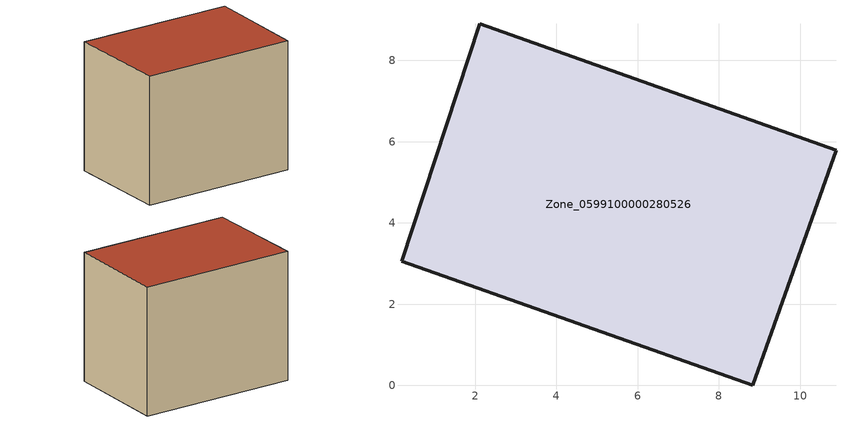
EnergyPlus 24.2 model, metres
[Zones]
Zone_0599100000280526
 floor ground (C_G): 2.12,8.91 10.88,5.79 8.83,0 0.18,3.05 z0.59
 wall outside (C_F): 2.12,8.91 0.18,3.05 8.83,0 10.88,5.79 2.12,8.91 z0.59:8.23
 roof outside (C_R): 10.88,5.79 2.12,8.91 0.18,3.05 8.83,0 z8.23
[BUILDING]
Pand.0599100000280526: North Axis=0; Terrain=City; Loads Convergence Tolerance Value=0.04; Temperature Convergence Tolerance Value=0.4; Solar Distribution=FullExterior; Maximum Number of Warmup Days=25; Minimum Number of Warmup Days=1
[Site:Location]
Rotterdam.The.Hague.AP_ZH_NLD Design_Conditions: Latitude=51.96; Longitude=4.45; Time Zone=1; Elevation=-4.5
[SITE:GROUNDTEMPERATURE:BUILDINGSURFACE]
18, 18, 18, 18, 18, 18, 18, 18, 18, 18, 18, 18
[MATERIAL] Thermal Absorptance=0.9; Solar Absorptance=0.7; Visible Absorptance=0.7
Name | Roughness | Thickness | Conductivity | Density | Specific Heat
G.TC.1965-1974 | MediumSmooth | 0.15 | 0.882353 | 540 | 1210
F.TC.1965-1974 | Rough | 0.3 | 0.697674 | 1920 | 840
R.TC.1965-1974 | MediumRough | 0.2 | 0.232558 | 1500 | 1000
[CONSTRUCTION]
C_G: G.TC.1965-1974
C_F: F.TC.1965-1974
C_R: R.TC.1965-1974
[ZONE]
Zone_0599100000280526: Type=1; Multiplier=1; Ceiling Height=Autocalculate; Volume=Autocalculate; Floor Area=autocalculate; Part of Total Floor Area=Yes
[ZONEINFILTRATION:DESIGNFLOWRATE]
Infil_Zone_0599100000280526: Zone or ZoneList or Space or SpaceList=Zone_0599100000280526; Schedule=AlwaysOn; Design Flow Rate Calculation Method=Flow/Area; Flow Rate per Floor Area=0.003; Constant Term Coefficient=1; Temperature Term Coefficient=0; Velocity Term Coefficient=0; Velocity Squared Term Coefficient=0
[HVACTEMPLATE:ZONE:IDEALLOADSAIRSYSTEM]
Zone_0599100000280526: Maximum Heating Supply Air Temperature=50; Minimum Cooling Supply Air Temperature=13; Maximum Heating Supply Air Humidity Ratio=0.0156; Minimum Cooling Supply Air Humidity Ratio=0.0077; Heating Limit=NoLimit; Cooling Limit=NoLimit; Dehumidification Control Type=ConstantSensibleHeatRatio; Cooling Sensible Heat Ratio=0.7; Dehumidification Setpoint=60; Humidification Control Type=None; Humidification Setpoint=30; Outdoor Air Method=None; Outdoor Air Flow Rate per Person=0.00944; Outdoor Air Flow Rate per Zone Floor Area=0; Outdoor Air Flow Rate per Zone=0; Demand Controlled Ventilation Type=None; Outdoor Air Economizer Type=NoEconomizer; Heat Recovery Type=None; Sensible Heat Recovery Effectiveness=0.7; Latent Heat Recovery Effectiveness=0.65
[ZONECONTROL:THERMOSTAT]
ThermostatControl_Zone_0599100000280526: Zone or ZoneList=Zone_0599100000280526; Control Type Schedule=DualSetpointControlType; Control 1=Thermostat_Zone_0599100000280526; Temperature Difference Between Cutout And Setpoint=0
[THERMOSTATSETPOINT:DUALSETPOINT]
Thermostat_Zone_0599100000280526: Heating Setpoint Temperature Schedule=HeatingSetpoint_Zone_0599100000280526; Cooling Setpoint Temperature Schedule=CoolingSetpoint_Zone_0599100000280526
[SCHEDULE:COMPACT]
HeatingSetpoint_Zone_0599100000280526: Through: 12/31, For: AllDays, Until: 24:00, 21
CoolingSetpoint_Zone_0599100000280526: Through: 12/31, For: AllDays, Until: 24:00, 24
DualSetpointControlType: Through: 12/31, For: AllDays, Until: 24:00, 4
AlwaysOn: Through: 12/31, For: AllDays, Until: 24:00, 1
